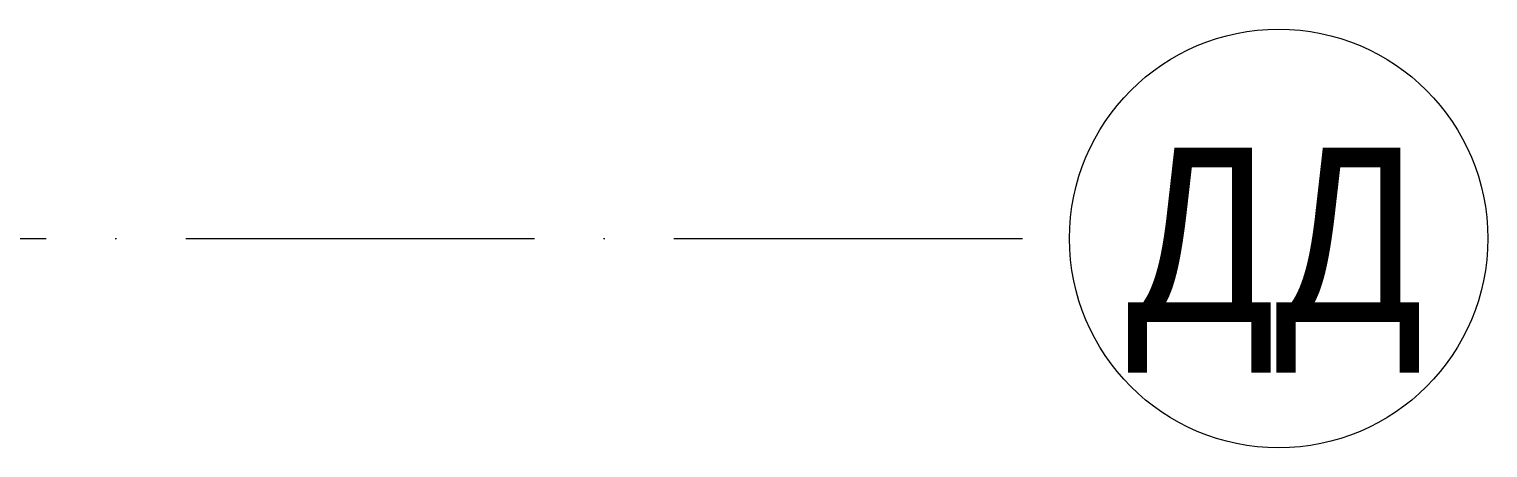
# Model space of a CAD drawing. Header units: millimetres. Extents: x -6467 to 106027, y -7090 to 195095.
# Drawn here: x 101843 to 106027, y 153945 to 155145 of the extents above; entities that cross this region are included whole.
import ezdxf

# ---------------------------------------------------------------- set-up
doc = ezdxf.new("R2010")
doc.units = ezdxf.units.MM
doc.linetypes.add('50_200_ШТРИХ_1Т_ш5_п1_п1_', pattern=[1400, 1000, -200, 0, -200])
for name, color, linetype, lineweight, true_color in [('Оси-1', 7, 'Continuous', 20, 0xaaaaaa), ('Оси-2', 7, 'Continuous', 9, 0xaaaaaa), ('Оси-3', 7, '50_200_ШТРИХ_1Т_ш5_п1_п1_', 9, 0xaaaaaa)]:
    doc.layers.add(name, color=color, linetype=linetype, lineweight=lineweight, true_color=true_color)
doc.styles.add('Arial', font='arial.ttf', dxfattribs={"width": 0.9, "height": 500})

# ---------------------------------------------------------------- blocks, each defined once
blk = doc.blocks.new('Ось сетки - Круг_Ø6_00__ISO-2_5_0_9K_-17386508-АИ_План этажа Радиаторы_3')
at = {"layer": 'Оси-1'}
blk.add_circle((0, 0), 3, dxfattribs=at)

msp = doc.modelspace()

# ---------------------------------------------------------------- linework, layer by layer
at = {"layer": 'Оси-3'}
msp.add_line((68690.1, 154545.1), (104827.4, 154545.1), dxfattribs=at)

# ---------------------------------------------------------------- block references
at = {"layer": 'Оси-1', "xscale": 199.9999999999999, "yscale": 199.9999999999999, "zscale": 199.9999999999999, "rotation": 269.9999999999995}
msp.add_blockref('Ось сетки - Круг_Ø6_00__ISO-2_5_0_9K_-17386508-АИ_План этажа Радиаторы_3', (105427.4, 154545.1), dxfattribs=at)

# ---------------------------------------------------------------- texts
at = {"layer": 'Оси-2', "insert": (105416, 154483.3), "char_height": 500, "width": 869.4, "attachment_point": 5, "line_spacing_factor": 0.936439, "style": 'Arial'}
msp.add_mtext('\\pxqc,t4.572,9.144,13.716,18.288,22.86,27.432,32.004,36.576,41.148,45.72,50.292,54.864,59.436,64.008,68.58,73.152,77.724,82.296,86.868,91.44,96.012,100.584,105.156,109.728,114.3,118.872,123.444,128.016,132.588,137.16,141.732,146.304;{ДД}', dxfattribs=at)

doc.saveas('drawing.dxf')
